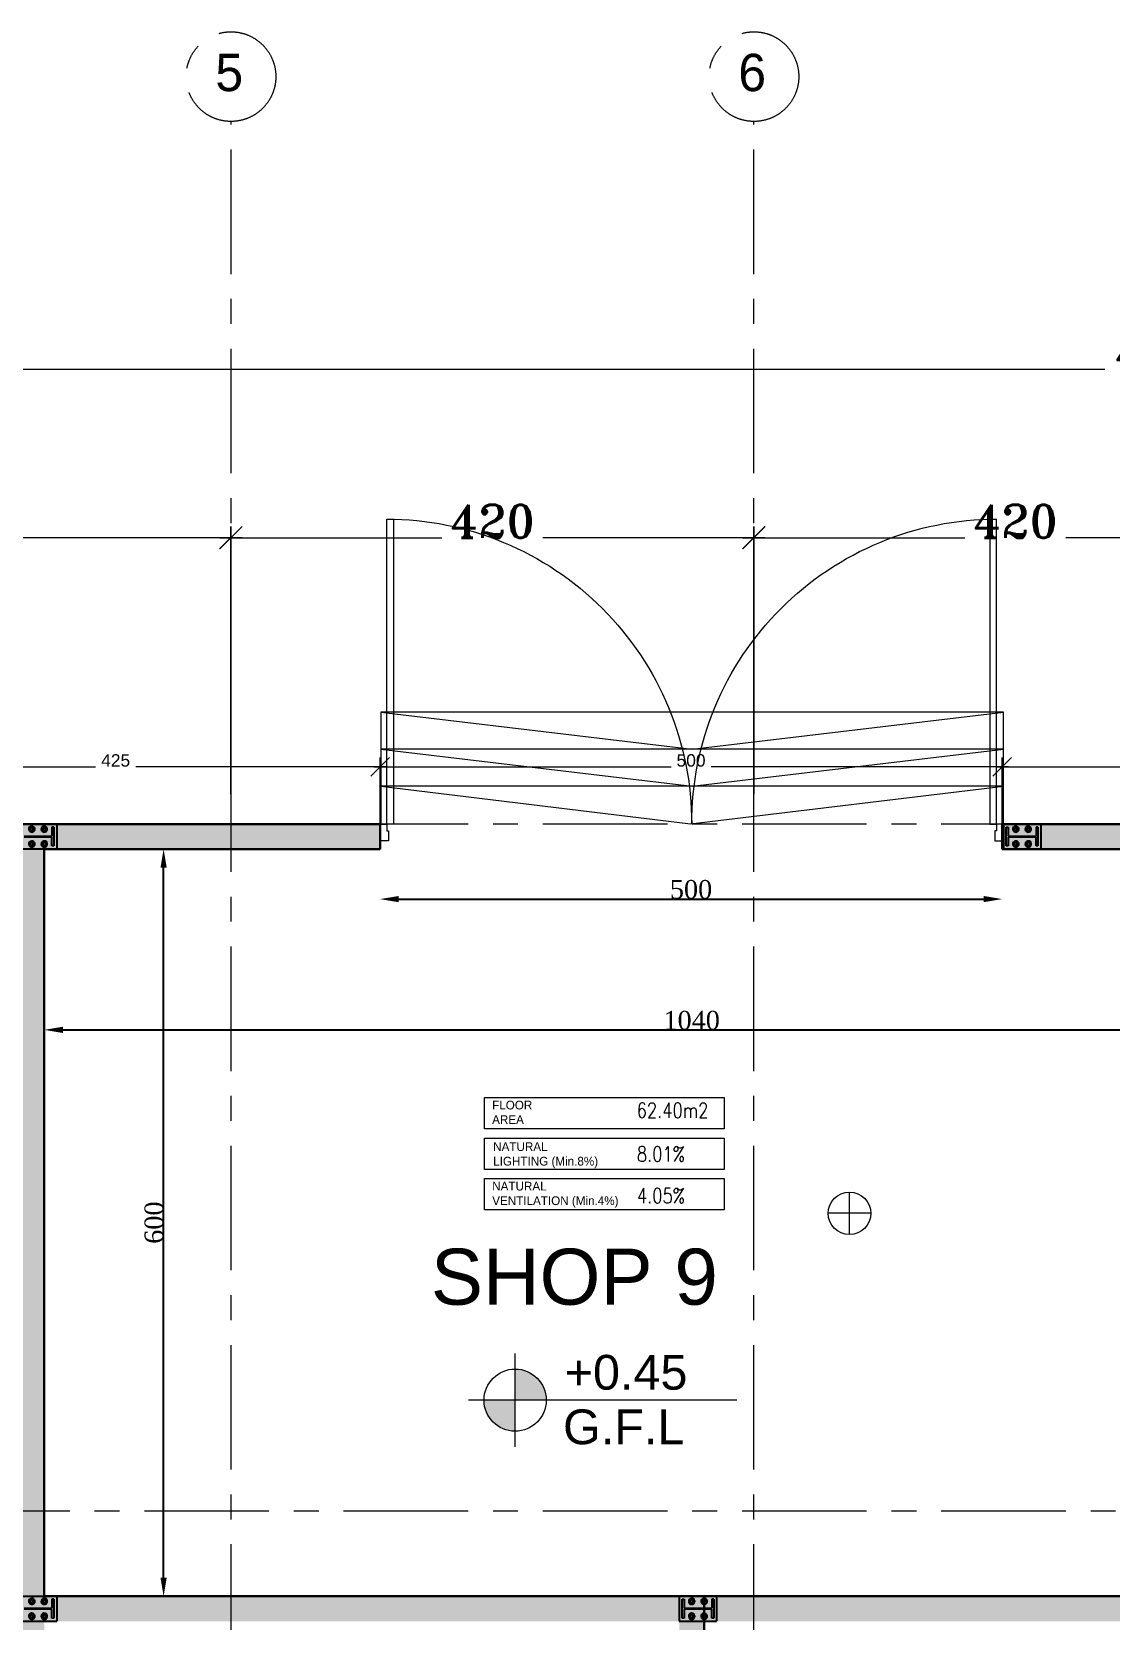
# Model space of a CAD drawing. Header units: millimetres. Extents: x -9083 to 924194, y -232449 to 321637.
# Drawn here: x 15021 to 23691, y 167427 to 180189 of the extents above; entities that cross this region are included whole.
import ezdxf
from ezdxf.enums import TextEntityAlignment as Align

# ---------------------------------------------------------------- set-up
doc = ezdxf.new("R2010")
doc.units = ezdxf.units.MM
doc.header["$LTSCALE"] = 400
doc.header["$MEASUREMENT"] = 0
doc.header["$PDMODE"] = 3
doc.linetypes.add('CENTER', pattern=[2, 1.25, -0.25, 0.25, -0.25])
doc.linetypes.add('CENTERX2', pattern=[4, 2.5, -0.5, 0.5, -0.5])
doc.layers.get('0').update_dxf_attribs({"lineweight": 0, "true_color": 0xff1414})
doc.layers.get('Defpoints').update_dxf_attribs({"color": 8, "lineweight": 5})
for name, color, linetype, lineweight in [('0.dim', 3, 'Continuous', 25), ('A-ANNO-DIMS', 134, 'Continuous', 9), ('A-DETL', 8, 'Continuous', 9), ('A-DOOR', 2, 'Continuous', 9), ('AR-dim-in', 134, 'Continuous', 0), ('AR-Level', 120, 'Continuous', 13), ('AXIS DIMENSION', 8, 'Continuous', 5), ('DETAILS DIMENSION', 15, 'Continuous', 5), ('HATCH', 15, 'Continuous', 0), ('ROOM INFORMATION', 7, 'Continuous', 5), ('ROOMS DIMENSION', 3, 'Continuous', 5), ('TEXT ROOM INFORMATION', 1, 'Continuous', 5), ('WALL PROPOSED', 255, 'Continuous', 30)]:
    doc.layers.add(name, color=color, linetype=linetype, lineweight=lineweight)
doc.layers.add('ALARM', color=7, linetype='Continuous', lineweight=5, true_color=0xff0f0f)
doc.layers.add('AXIES', color=7, linetype='CENTER', lineweight=0, true_color=0x949596)
doc.layers.add('STEEL', color=63, linetype='Continuous')
doc.styles.add('arial', font='arial.ttf', dxfattribs={"width": 0.8, "height": 2.2})
doc.styles.add('Arial_1', font='arial.ttf', dxfattribs={"height": 300})
doc.styles.add('asif', font='arial.ttf')
doc.styles.add('ROMAN', font='times.ttf')
doc.styles.add('ROMANS-TITLE', font='ROMANS.shx', dxfattribs={"width": 0.8})
doc.styles.add('ROMANT', font='romant.shx')
doc.styles.get("Standard").update_dxf_attribs({"font": 'GOTHIC.TTF', "height": 220})
doc.dimstyles.new('AXIS DIMENSION', dxfattribs={"dimscale": 1.2, "dimtxt": 220, "dimasz": 150, "dimexe": 75, "dimexo": 200, "dimgap": 50, "dimtad": 0, "dimdec": 0, "dimlfac": 0.1, "dimzin": 0, "dimdsep": 46, "dimtxsty": 'ROMANT', "dimblk": 'OBLIQUE', "dimcen": 200, "dimdle": 75, "dimclrd": 17, "dimclre": 94, "dimclrt": 3, "dimadec": 0, "dimazin": 0, "dimtfac": 0.5, "dimtdec": 0, "dimtix": 1, "dimtofl": 0, "dimtmove": 2, "dimatfit": 2, "dimfxl": 100, "dimtvp": 0.5, "dimtolj": 1, "dimtzin": 0, "dimlwd": -1, "dimlwe": -1, "dimarcsym": 0})
doc.dimstyles.new('DETAILS DIMENSION', dxfattribs={"dimtxt": 100, "dimasz": 150, "dimexe": 75, "dimexo": 200, "dimgap": 50, "dimtad": 0, "dimdec": 0, "dimlfac": 0.1, "dimzin": 0, "dimdsep": 46, "dimtxsty": 'asif', "dimblk": 'OBLIQUE', "dimcen": 200, "dimdle": 50, "dimclrd": 181, "dimclre": 146, "dimclrt": 1, "dimadec": 0, "dimazin": 0, "dimtfac": 0.5, "dimtdec": 0, "dimtix": 1, "dimtofl": 0, "dimtmove": 2, "dimatfit": 2, "dimfxl": 100, "dimtvp": 0.5, "dimtolj": 1, "dimtzin": 0, "dimlwd": -1, "dimlwe": -1, "dimarcsym": 0})
doc.dimstyles.new('ROOMS DIM', dxfattribs={"dimtxt": 150, "dimasz": 150, "dimexe": 0.06, "dimexo": 0.06, "dimgap": 0.03, "dimtad": 1, "dimtoh": 1, "dimdec": 0, "dimlfac": 0.1, "dimzin": 13, "dimdsep": 46, "dimtxsty": 'ROMAN', "dimcen": 0.09, "dimdle": 0.06, "dimse1": 1, "dimse2": 1, "dimclrd": 256, "dimclre": 256, "dimclrt": 3, "dimadec": 0, "dimazin": 0, "dimtfac": 1, "dimtdec": 0, "dimtix": 1, "dimtmove": 2, "dimatfit": 3, "dimfxl": 0.06, "dimtolj": 1, "dimtzin": 0, "dimarcsym": 0})

# ---------------------------------------------------------------- blocks, each defined once
blk = doc.blocks.new('_Oblique')
at = {"color": 0, "linetype": 'ByBlock', "lineweight": -2}
blk.add_line((-0.5, -0.5), (0.5, 0.5), dxfattribs=at)
blk = doc.blocks.new('*D160')
at = {"layer": 'AXIS DIMENSION', "color": 17, "ltscale": 20, "transparency": 16777216}
for p, q in [((6089793, 813249), (6091576, 813249)), ((6094171, 813249), (6092387, 813249))]:
    blk.add_line(p, q, dxfattribs=at)
at = {"layer": 'AXIS DIMENSION', "color": 94, "ltscale": 20, "transparency": 16777216}
for p, q in [((6089883, 811189), (6089883, 813339)), ((6094081, 811189), (6094081, 813339))]:
    blk.add_line(p, q, dxfattribs=at)
at = {"layer": 'Defpoints', "color": 0, "ltscale": 20, "transparency": 16777216}
for p in [(6094081, 813249), (6089883, 810949), (6094081, 810949)]:
    blk.add_point(p, dxfattribs=at)
at = {"layer": 'AXIS DIMENSION', "color": 17, "ltscale": 20, "transparency": 16777216, "xscale": 179.9999999999999, "yscale": 179.9999999999999, "zscale": 179.9999999999999, "rotation": 180}
blk.add_blockref('_Oblique', (6089883, 813249), dxfattribs=at)
at = {"layer": 'AXIS DIMENSION', "color": 17, "ltscale": 20, "transparency": 16777216, "xscale": 179.9999999999999, "yscale": 179.9999999999999, "zscale": 179.9999999999999}
blk.add_blockref('_Oblique', (6094081, 813249), dxfattribs=at)
at = {"layer": 'AXIS DIMENSION', "color": 3, "ltscale": 20, "transparency": 16777216, "insert": (6091982, 813381), "char_height": 264, "attachment_point": 5, "style": 'ROMANT'}
blk.add_mtext('\\A1;420', dxfattribs=at)
blk = doc.blocks.new('*D161')
at = {"layer": 'AXIS DIMENSION', "color": 17, "ltscale": 20, "transparency": 16777216}
for p, q in [((6093993, 813249), (6095776, 813249)), ((6098371, 813249), (6096587, 813249))]:
    blk.add_line(p, q, dxfattribs=at)
at = {"layer": 'AXIS DIMENSION', "color": 94, "ltscale": 20, "transparency": 16777216}
for p, q in [((6094083, 811189), (6094083, 813339)), ((6098281, 811189), (6098281, 813339))]:
    blk.add_line(p, q, dxfattribs=at)
at = {"layer": 'Defpoints', "color": 0, "ltscale": 20, "transparency": 16777216}
for p in [(6098281, 813249), (6094083, 810949), (6098281, 810949)]:
    blk.add_point(p, dxfattribs=at)
at = {"layer": 'AXIS DIMENSION', "color": 17, "ltscale": 20, "transparency": 16777216, "xscale": 179.9999999999999, "yscale": 179.9999999999999, "zscale": 179.9999999999999, "rotation": 180}
blk.add_blockref('_Oblique', (6094083, 813249), dxfattribs=at)
at = {"layer": 'AXIS DIMENSION', "color": 17, "ltscale": 20, "transparency": 16777216, "xscale": 179.9999999999999, "yscale": 179.9999999999999, "zscale": 179.9999999999999}
blk.add_blockref('_Oblique', (6098281, 813249), dxfattribs=at)
at = {"layer": 'AXIS DIMENSION', "color": 3, "ltscale": 20, "transparency": 16777216, "insert": (6096182, 813381), "char_height": 264, "attachment_point": 5, "style": 'ROMANT'}
blk.add_mtext('\\A1;420', dxfattribs=at)
blk = doc.blocks.new('*D162')
at = {"layer": 'AXIS DIMENSION', "color": 17, "ltscale": 20, "transparency": 16777216}
for p, q in [((6098193, 813249), (6099976, 813249)), ((6102571, 813249), (6100787, 813249))]:
    blk.add_line(p, q, dxfattribs=at)
at = {"layer": 'AXIS DIMENSION', "color": 94, "ltscale": 20, "transparency": 16777216}
for p, q in [((6098283, 811189), (6098283, 813339)), ((6102481, 811189), (6102481, 813339))]:
    blk.add_line(p, q, dxfattribs=at)
at = {"layer": 'Defpoints', "color": 0, "ltscale": 20, "transparency": 16777216}
for p in [(6102481, 813249), (6098283, 810949), (6102481, 810949)]:
    blk.add_point(p, dxfattribs=at)
at = {"layer": 'AXIS DIMENSION', "color": 17, "ltscale": 20, "transparency": 16777216, "xscale": 179.9999999999999, "yscale": 179.9999999999999, "zscale": 179.9999999999999, "rotation": 180}
blk.add_blockref('_Oblique', (6098283, 813249), dxfattribs=at)
at = {"layer": 'AXIS DIMENSION', "color": 17, "ltscale": 20, "transparency": 16777216, "xscale": 179.9999999999999, "yscale": 179.9999999999999, "zscale": 179.9999999999999}
blk.add_blockref('_Oblique', (6102481, 813249), dxfattribs=at)
at = {"layer": 'AXIS DIMENSION', "color": 3, "ltscale": 20, "transparency": 16777216, "insert": (6100382, 813381), "char_height": 264, "attachment_point": 5, "style": 'ROMANT'}
blk.add_mtext('\\A1;420', dxfattribs=at)
blk = doc.blocks.new('*D157')
at = {"layer": 'AXIS DIMENSION', "color": 94, "ltscale": 20, "transparency": 16777216}
for p, q in [((6077583, 814797), (6077583, 814691)), ((6125683, 814797), (6125683, 814691))]:
    blk.add_line(p, q, dxfattribs=at)
at = {"layer": 'AXIS DIMENSION', "color": 17, "ltscale": 20, "transparency": 16777216}
for p, q in [((6077493, 814601), (6101101, 814601)), ((6125773, 814601), (6102164, 814601))]:
    blk.add_line(p, q, dxfattribs=at)
at = {"layer": 'Defpoints', "color": 0, "ltscale": 20, "transparency": 16777216}
for p in [(6077583, 814557), (6125683, 814601), (6125683, 814557)]:
    blk.add_point(p, dxfattribs=at)
at = {"layer": 'AXIS DIMENSION', "color": 17, "ltscale": 20, "transparency": 16777216, "xscale": 179.9999999999999, "yscale": 179.9999999999999, "zscale": 179.9999999999999, "rotation": 180}
blk.add_blockref('_Oblique', (6077583, 814601), dxfattribs=at)
at = {"layer": 'AXIS DIMENSION', "color": 17, "ltscale": 20, "transparency": 16777216, "xscale": 179.9999999999999, "yscale": 179.9999999999999, "zscale": 179.9999999999999}
blk.add_blockref('_Oblique', (6125683, 814601), dxfattribs=at)
at = {"layer": 'AXIS DIMENSION', "color": 3, "ltscale": 20, "transparency": 16777216, "insert": (6101633, 814733), "char_height": 264, "attachment_point": 5, "style": 'ROMANT'}
blk.add_mtext('\\A1;4810', dxfattribs=at)
blk = doc.blocks.new('*D437')
at = {"layer": 'Defpoints', "color": 0, "transparency": 16777216}
for p in [(15121, 172937), (25521, 172519), (25521, 172175)]:
    blk.add_point(p, dxfattribs=at)
at = {"layer": 'ROOMS DIMENSION', "lineweight": -2, "transparency": 16777216}
blk.add_line((15271, 172175), (25371, 172175), dxfattribs=at)
at = {"layer": 'ROOMS DIMENSION', "transparency": 16777216}
for points in [[(15271, 172200), (15271, 172150), (15121, 172175)], [(25371, 172200), (25371, 172150), (25521, 172175)]]:
    blk.add_solid(points, dxfattribs=at)
at = {"layer": 'ROOMS DIMENSION', "color": 3, "transparency": 16777216, "insert": (20321, 172251), "char_height": 150, "attachment_point": 5, "style": 'ROMAN'}
blk.add_mtext('\\A1;1040', dxfattribs=at)
blk = doc.blocks.new('*D413')
at = {"layer": 'Defpoints', "color": 0, "transparency": 16777216}
for p in [(16080, 173627), (16281, 173627), (14707, 167627)]:
    blk.add_point(p, dxfattribs=at)
at = {"layer": 'ROOMS DIMENSION', "lineweight": -2, "transparency": 16777216}
blk.add_line((16080, 167777), (16080, 173477), dxfattribs=at)
at = {"layer": 'ROOMS DIMENSION', "transparency": 16777216}
for points in [[(16055, 173477), (16105, 173477), (16080, 173627)], [(16055, 167777), (16105, 167777), (16080, 167627)]]:
    blk.add_solid(points, dxfattribs=at)
at = {"layer": 'ROOMS DIMENSION', "color": 3, "transparency": 16777216, "insert": (16003, 170627), "char_height": 150, "attachment_point": 5, "rotation": 90, "style": 'ROMAN'}
blk.add_mtext('\\A1;600', dxfattribs=at)
blk = doc.blocks.new('A$Ccfd28120')
for p, q in [((0, -171), (0, 171)), ((171, 0), (-171, 0))]:
    blk.add_line(p, q)
blk.add_circle((0, 0), 171)
blk = doc.blocks.new('*D460')
at = {"layer": 'Defpoints', "color": 0, "transparency": 16777216}
for p in [(17818, 174287), (13571, 173827), (17818, 173827)]:
    blk.add_point(p, dxfattribs=at)
at = {"layer": 'DETAILS DIMENSION', "color": 146, "transparency": 16777216}
for p, q in [((13571, 174027), (13571, 174362)), ((17818, 174027), (17818, 174362))]:
    blk.add_line(p, q, dxfattribs=at)
at = {"layer": 'DETAILS DIMENSION', "color": 181, "transparency": 16777216}
for p, q in [((13521, 174287), (15532, 174287)), ((17868, 174287), (15857, 174287))]:
    blk.add_line(p, q, dxfattribs=at)
at = {"layer": 'DETAILS DIMENSION', "color": 181, "transparency": 16777216, "xscale": 150, "yscale": 150, "zscale": 150, "rotation": 180}
blk.add_blockref('_Oblique', (13571, 174287), dxfattribs=at)
at = {"layer": 'DETAILS DIMENSION', "color": 181, "transparency": 16777216, "xscale": 150, "yscale": 150, "zscale": 150}
blk.add_blockref('_Oblique', (17818, 174287), dxfattribs=at)
at = {"layer": 'DETAILS DIMENSION', "color": 1, "transparency": 16777216, "insert": (15695, 174338), "char_height": 100, "attachment_point": 5, "style": 'asif'}
blk.add_mtext('\\A1;425', dxfattribs=at)
blk = doc.blocks.new('*U392')
at = {"color": 1}
for p, q in [((0, 3.7), (0, 3.66)), ((0.1, 3.65), (0.1, 3.7)), ((0, 3.66), (-1.81, 3.66)), ((-1.8088, 3.62), (0, 3.62)), ((0, 3.62), (0, 3.66)), ((0, 3.66), (0.04, 3.66)), ((0.04, 3.66), (0.04, 3.65)), ((0.04, 3.65), (0.1, 3.65)), ((0, 0.04), (-1.81, 0.04)), ((-1.8088, 0.08), (0, 0.08)), ((0, 0.08), (0, 0.04)), ((0, 0.04), (0.04, 0.04)), ((0, 0), (0, 0.04)), ((0.04, 0.05), (0.1, 0.05)), ((0.04, 0.04), (0.04, 0.05)), ((0.1, 0.05), (0.1, 0))]:
    blk.add_line(p, q, dxfattribs=at)
blk.add_lwpolyline([(-1.81, 0.04, -0.414214), (0, 1.85, -0.414214), (-1.81, 3.66)], format="xyb", dxfattribs=at)
blk = doc.blocks.new('*D461')
at = {"layer": 'Defpoints', "color": 0, "transparency": 16777216}
for p in [(17818, 174287), (17818, 173627), (22815, 173627)]:
    blk.add_point(p, dxfattribs=at)
at = {"layer": 'DETAILS DIMENSION', "color": 146, "transparency": 16777216}
for p, q in [((17818, 173827), (17818, 174362)), ((22815, 173827), (22815, 174362))]:
    blk.add_line(p, q, dxfattribs=at)
at = {"layer": 'DETAILS DIMENSION', "color": 181, "transparency": 16777216}
for p, q in [((17768, 174287), (20156, 174287)), ((22865, 174287), (20477, 174287))]:
    blk.add_line(p, q, dxfattribs=at)
at = {"layer": 'DETAILS DIMENSION', "color": 181, "transparency": 16777216, "xscale": 150, "yscale": 150, "zscale": 150, "rotation": 180}
blk.add_blockref('_Oblique', (17818, 174287), dxfattribs=at)
at = {"layer": 'DETAILS DIMENSION', "color": 181, "transparency": 16777216, "xscale": 150, "yscale": 150, "zscale": 150}
blk.add_blockref('_Oblique', (22815, 174287), dxfattribs=at)
at = {"layer": 'DETAILS DIMENSION', "color": 1, "transparency": 16777216, "insert": (20316, 174338), "char_height": 100, "attachment_point": 5, "style": 'asif'}
blk.add_mtext('\\A1;500', dxfattribs=at)
blk = doc.blocks.new('*D462')
at = {"layer": 'Defpoints', "color": 0, "transparency": 16777216}
for p in [(28421, 174287), (22815, 173827), (28421, 173827)]:
    blk.add_point(p, dxfattribs=at)
at = {"layer": 'DETAILS DIMENSION', "color": 146, "transparency": 16777216}
for p, q in [((22815, 174027), (22815, 174362)), ((28421, 174027), (28421, 174362))]:
    blk.add_line(p, q, dxfattribs=at)
at = {"layer": 'DETAILS DIMENSION', "color": 181, "transparency": 16777216}
for p, q in [((22765, 174287), (25467, 174287)), ((28471, 174287), (25769, 174287))]:
    blk.add_line(p, q, dxfattribs=at)
at = {"layer": 'DETAILS DIMENSION', "color": 181, "transparency": 16777216, "xscale": 150, "yscale": 150, "zscale": 150, "rotation": 180}
blk.add_blockref('_Oblique', (22815, 174287), dxfattribs=at)
at = {"layer": 'DETAILS DIMENSION', "color": 181, "transparency": 16777216, "xscale": 150, "yscale": 150, "zscale": 150}
blk.add_blockref('_Oblique', (28421, 174287), dxfattribs=at)
at = {"layer": 'DETAILS DIMENSION', "color": 1, "transparency": 16777216, "insert": (25618, 174338), "char_height": 100, "attachment_point": 5, "style": 'asif'}
blk.add_mtext('\\A1;561', dxfattribs=at)
blk = doc.blocks.new('Level-p')
h = blk.add_hatch(color=251)
h.paths.add_polyline_path([(0, 0.0025), (0, 0), (0.0025, 0, 0.414214)])
h.paths.add_polyline_path([(0, 0), (-0.0025, 0, 0.414214), (0, -0.0025)])
for p, q in [((0, -0.00375), (0, 0.00375)), ((0.01781, 0), (-0.00375, 0))]:
    blk.add_line(p, q)
blk.add_circle((0, 0), 0.0025)
at = {"style": 'arial'}
for p in [(0.00285, 0.0006), (0.00276, -0.00253)]:
    blk.add_attdef('F.F.L+1.20', p, '', height=0.002, dxfattribs=at)
blk = doc.blocks.new('*D659')
at = {"layer": 'Defpoints', "color": 0, "transparency": 16777216}
for p in [(17818, 173627), (22815, 173627), (22815, 173225)]:
    blk.add_point(p, dxfattribs=at)
at = {"layer": 'ROOMS DIMENSION', "lineweight": -2, "transparency": 16777216}
blk.add_line((17968, 173225), (22665, 173225), dxfattribs=at)
at = {"layer": 'ROOMS DIMENSION', "transparency": 16777216}
for points in [[(17968, 173250), (17968, 173200), (17818, 173225)], [(22665, 173250), (22665, 173200), (22815, 173225)]]:
    blk.add_solid(points, dxfattribs=at)
at = {"layer": 'ROOMS DIMENSION', "color": 3, "transparency": 16777216, "insert": (20316, 173302), "char_height": 150, "attachment_point": 5, "style": 'ROMAN'}
blk.add_mtext('\\A1;500', dxfattribs=at)
blk = doc.blocks.new('Room Info')
at = {"layer": 'TEXT ROOM INFORMATION', "ltscale": 5}
for tag, p in [('FLR_AREA', (17, 833.5)), ('NAT_LIGHT', (19, 482.5)), ('NAT_VENT', (19, 147.5))]:
    blk.add_attdef(tag, p, '', height=180, dxfattribs=at)
blk = doc.blocks.new('RHBGHKJM')
at = {"layer": 'STEEL', "color": 114, "true_color": 0x139b48}
for p, q in [((814.758, -1723.816), (815.058, -1723.816)), ((815.035, -1723.84), (815.019, -1723.84)), ((815.019, -1723.84), (815.019, -1723.912)), ((815.035, -1723.84), (815.035, -1723.992)), ((815.058, -1723.816), (815.058, -1724.016)), ((822.661, -1723.816), (822.661, -1724.016)), ((822.661, -1723.816), (822.961, -1723.816)), ((822.684, -1723.992), (822.684, -1723.84)), ((822.684, -1723.84), (822.699, -1723.84)), ((822.699, -1723.84), (822.699, -1723.912)), ((822.938, -1723.84), (822.923, -1723.84)), ((822.923, -1723.84), (822.923, -1723.912)), ((822.938, -1723.84), (822.938, -1723.992)), ((822.961, -1723.816), (822.961, -1724.016)), ((814.796, -1723.912), (815.019, -1723.912)), ((815.019, -1723.92), (814.796, -1723.92)), ((815.019, -1723.992), (815.019, -1723.92)), ((815.035, -1723.992), (815.019, -1723.992)), ((822.699, -1723.992), (822.684, -1723.992)), ((822.699, -1723.912), (822.923, -1723.912)), ((822.923, -1723.92), (822.699, -1723.92)), ((822.699, -1723.92), (822.699, -1723.992)), ((822.923, -1723.992), (822.923, -1723.92)), ((822.938, -1723.992), (822.923, -1723.992)), ((814.758, -1724.016), (815.058, -1724.016)), ((822.661, -1724.016), (822.961, -1724.016)), ((814.758, -1730.017), (815.058, -1730.017)), ((814.796, -1730.113), (815.019, -1730.113)), ((815.019, -1730.121), (814.796, -1730.121)), ((815.035, -1730.041), (815.019, -1730.041)), ((815.019, -1730.041), (815.019, -1730.113)), ((815.019, -1730.193), (815.019, -1730.121)), ((815.035, -1730.041), (815.035, -1730.193)), ((815.058, -1730.017), (815.058, -1730.217)), ((820.058, -1730.017), (820.058, -1730.217)), ((820.058, -1730.017), (820.358, -1730.017)), ((820.081, -1730.193), (820.081, -1730.041)), ((820.081, -1730.041), (820.096, -1730.041)), ((820.096, -1730.041), (820.096, -1730.113)), ((820.096, -1730.113), (820.319, -1730.113)), ((820.319, -1730.121), (820.096, -1730.121)), ((820.096, -1730.121), (820.096, -1730.193)), ((820.335, -1730.041), (820.319, -1730.041)), ((820.319, -1730.041), (820.319, -1730.113)), ((820.319, -1730.193), (820.319, -1730.121)), ((820.335, -1730.041), (820.335, -1730.193)), ((820.358, -1730.017), (820.358, -1730.217)), ((814.758, -1730.217), (815.058, -1730.217)), ((815.035, -1730.193), (815.019, -1730.193)), ((820.058, -1730.217), (820.358, -1730.217)), ((820.096, -1730.193), (820.081, -1730.193)), ((820.335, -1730.193), (820.319, -1730.193))]:
    blk.add_line(p, q, dxfattribs=at)
at = {"layer": 'STEEL', "color": 8, "ltscale": 500}
for centre, radius, start, end in [((814.858, -1723.856), 0.024, 30, 210), ((814.858, -1723.856), 0.024, 210, 30), ((814.858, -1723.856), 0.012, 45, 225), ((814.858, -1723.856), 0.012, 150, 330), ((814.858, -1723.856), 0.012, 330, 150), ((814.858, -1723.856), 0.012, 225, 45), ((814.958, -1723.856), 0.024, 30, 210), ((814.958, -1723.856), 0.024, 210, 30), ((814.958, -1723.856), 0.012, 45, 225), ((814.958, -1723.856), 0.012, 150, 330), ((814.958, -1723.856), 0.012, 330, 150), ((814.958, -1723.856), 0.012, 225, 45), ((822.761, -1723.856), 0.024, 30, 210), ((822.761, -1723.856), 0.024, 210, 30), ((822.761, -1723.856), 0.012, 45, 225), ((822.761, -1723.856), 0.012, 150, 330), ((822.761, -1723.856), 0.012, 330, 150), ((822.761, -1723.856), 0.012, 225, 45), ((822.861, -1723.856), 0.024, 30, 210), ((822.861, -1723.856), 0.024, 210, 30), ((822.861, -1723.856), 0.012, 45, 225), ((822.861, -1723.856), 0.012, 150, 330), ((822.861, -1723.856), 0.012, 330, 150), ((822.861, -1723.856), 0.012, 225, 45), ((814.858, -1723.976), 0.024, 30, 210), ((814.858, -1723.976), 0.024, 210, 30), ((814.858, -1723.976), 0.012, 45, 225), ((814.858, -1723.976), 0.012, 150, 330), ((814.858, -1723.976), 0.012, 330, 150), ((814.858, -1723.976), 0.012, 225, 45), ((814.958, -1723.976), 0.024, 30, 210), ((814.958, -1723.976), 0.024, 210, 30), ((814.958, -1723.976), 0.012, 45, 225), ((814.958, -1723.976), 0.012, 150, 330), ((814.958, -1723.976), 0.012, 330, 150), ((814.958, -1723.976), 0.012, 225, 45), ((822.761, -1723.976), 0.024, 30, 210), ((822.761, -1723.976), 0.024, 210, 30), ((822.761, -1723.976), 0.012, 45, 225), ((822.761, -1723.976), 0.012, 150, 330), ((822.761, -1723.976), 0.012, 330, 150), ((822.761, -1723.976), 0.012, 225, 45), ((822.861, -1723.976), 0.024, 30, 210), ((822.861, -1723.976), 0.024, 210, 30), ((822.861, -1723.976), 0.012, 45, 225), ((822.861, -1723.976), 0.012, 150, 330), ((822.861, -1723.976), 0.012, 330, 150), ((822.861, -1723.976), 0.012, 225, 45), ((814.858, -1730.057), 0.024, 30, 210), ((814.858, -1730.057), 0.024, 210, 30), ((814.858, -1730.057), 0.012, 45, 225), ((814.858, -1730.057), 0.012, 150, 330), ((814.858, -1730.057), 0.012, 330, 150), ((814.858, -1730.057), 0.012, 225, 45), ((814.958, -1730.057), 0.024, 30, 210), ((814.958, -1730.057), 0.024, 210, 30), ((814.958, -1730.057), 0.012, 45, 225), ((814.958, -1730.057), 0.012, 150, 330), ((814.958, -1730.057), 0.012, 330, 150), ((814.958, -1730.057), 0.012, 225, 45), ((820.158, -1730.057), 0.024, 30, 210), ((820.158, -1730.057), 0.024, 210, 30), ((820.158, -1730.057), 0.012, 45, 225), ((820.158, -1730.057), 0.012, 150, 330), ((820.158, -1730.057), 0.012, 330, 150), ((820.158, -1730.057), 0.012, 225, 45), ((820.258, -1730.057), 0.024, 30, 210), ((820.258, -1730.057), 0.024, 210, 30), ((820.258, -1730.057), 0.012, 45, 225), ((820.258, -1730.057), 0.012, 150, 330), ((820.258, -1730.057), 0.012, 330, 150), ((820.258, -1730.057), 0.012, 225, 45), ((814.858, -1730.177), 0.024, 30, 210), ((814.858, -1730.177), 0.024, 210, 30), ((814.858, -1730.177), 0.012, 45, 225), ((814.858, -1730.177), 0.012, 150, 330), ((814.858, -1730.177), 0.012, 330, 150), ((814.858, -1730.177), 0.012, 225, 45), ((814.958, -1730.177), 0.024, 30, 210), ((814.958, -1730.177), 0.024, 210, 30), ((814.958, -1730.177), 0.012, 45, 225), ((814.958, -1730.177), 0.012, 150, 330), ((814.958, -1730.177), 0.012, 330, 150), ((814.958, -1730.177), 0.012, 225, 45), ((820.158, -1730.177), 0.024, 30, 210), ((820.158, -1730.177), 0.024, 210, 30), ((820.158, -1730.177), 0.012, 45, 225), ((820.158, -1730.177), 0.012, 150, 330), ((820.158, -1730.177), 0.012, 330, 150), ((820.158, -1730.177), 0.012, 225, 45), ((820.258, -1730.177), 0.024, 30, 210), ((820.258, -1730.177), 0.024, 210, 30), ((820.258, -1730.177), 0.012, 45, 225), ((820.258, -1730.177), 0.012, 150, 330), ((820.258, -1730.177), 0.012, 330, 150), ((820.258, -1730.177), 0.012, 225, 45)]:
    blk.add_arc(centre, radius, start, end, dxfattribs=at)
blk = doc.blocks.new('hjhg')
at = {"layer": 'AXIES', "linetype": 'CENTERX2'}
for p, q in [((6094082.5, 791366), (6094082.5, 816591.3)), ((6098282.5, 791366), (6098282.5, 816591.3)), ((6131186.9, 810948.9), (6071269.8, 810948.9)), ((6131186.9, 805430.8), (6071269.8, 805430.8))]:
    blk.add_line(p, q, dxfattribs=at)
for centre in [(6094082.5, 816951.3), (6098282.5, 816951.3)]:
    blk.add_circle(centre, 360, dxfattribs=at)
for s, p in [('5', (6093956.9, 816834.6)), ('6', (6098156.9, 816834.6))]:
    blk.add_text(s, height=300, dxfattribs=at).set_placement(p)
at = {"layer": 'AXIS DIMENSION', "ltscale": 20}
for base, p1, p2, picture, middle in [((6125682.5, 814601.5), (6077582.5, 814556.7), (6125682.5, 814556.7), '*D157', (6101632.5, 814733.5)), ((6094080.7, 813249.4), (6089882.5, 810948.9), (6094080.7, 810948.9), '*D160', (6091981.6, 813381.4)), ((6098280.7, 813249.4), (6094082.5, 810948.9), (6098280.7, 810948.9), '*D161', (6096181.6, 813381.4)), ((6102480.7, 813249.4), (6098282.5, 810948.9), (6102480.7, 810948.9), '*D162', (6100381.6, 813381.4))]:
    dim = blk.add_linear_dim(base=base, p1=p1, p2=p2, dimstyle='AXIS DIMENSION', dxfattribs=at)
    dim.commit()
    dim.dimension.update_dxf_attribs({"geometry": picture, "text_midpoint": middle})

msp = doc.modelspace()

# ---------------------------------------------------------------- hatches: boundary and pattern name
at = {"layer": 'HATCH', "true_color": 0x939598}
h = msp.add_hatch(color=252, dxfattribs=at)
h.dxf.hatch_style = 1
h.paths.add_polyline_path([(3721.20856, 167426.57089), (6221.20856, 167426.57089), (6221.20856, 166062.64729), (6421.20856, 166062.64729), (6421.20856, 167426.57089), (8721.20856, 167426.57089), (8721.20856, 166062.64729), (8921.20856, 166062.64729), (8921.20856, 167626.57089), (6971.20856, 167626.57089), (6971.20856, 173627.00829), (8571.20856, 173627.00829), (8571.20856, 173827.00829), (121.20856, 173827.00829), (121.20856, 173627.00829), (121.20856, 173262.64729), (321.20856, 173262.64729), (321.20856, 173627.00829), (6771.20856, 173627.00829), (6771.20856, 167626.57089), (3721.20856, 167626.57089), (3721.20856, 172162.64729), (121.20856, 172162.64729), (121.20856, 170662.64729), (321.20856, 170662.64729), (321.20856, 171962.64729), (3521.20856, 171962.64729), (3521.20856, 166962.64729), (321.20856, 166962.64729), (321.20856, 168262.64729), (121.20856, 168262.64729), (121.20856, 166426.87536), (321.20856, 166426.87536), (321.20856, 166762.64729), (3521.20856, 166762.64729), (3521.20856, 164562.64729), (4321.20856, 164562.64729), (8521.20856, 164562.64729), (8521.20856, 161313.31524), (8521.20856, 159562.59179), (7721.18009, 159562.59179), (7721.18009, 159362.59179), (8721.20856, 159362.59179), (8721.20856, 164762.64729), (3721.20856, 164762.64729)])
h.paths.add_polyline_path([(6421.20856, 165162.64729), (6221.20856, 165162.64729), (6221.20856, 164962.64729), (3921.20856, 164962.64729), (3921.20856, 167426.57089), (3721.20856, 167426.57089), (3721.20856, 164762.64729), (8721.20856, 164762.64729), (8721.20856, 159362.60548), (8921.20856, 159362.6), (8921.20856, 164962.64729), (8921.20856, 165162.64729), (8721.20856, 165162.64729), (8721.20856, 164962.64729), (6421.20856, 164962.64729)])
h.paths.add_polyline_path([(20421.20856, 167626.57089), (15121.20856, 167626.57089), (15121.20856, 173627.00829), (17817.8981, 173627.00829), (17817.8981, 173827.00829), (13571.20856, 173827.00829), (13571.20856, 173627.00829), (14921.20856, 173627.00829), (14921.20856, 159562.60548), (14621.20856, 159562.60548), (14621.20856, 159362.60548), (15421.20856, 159362.60548), (15421.20856, 159562.60548), (15121.20856, 159562.60548), (15121.20856, 167426.57089), (20221.20856, 167426.57089), (20221.20856, 159562.60548), (19921.20856, 159562.60548), (19921.20856, 159362.60548), (20721.20856, 159362.60548), (20721.20856, 159562.60548), (20421.20856, 159562.60548)])
h.paths.add_polyline_path([(28421.20856, 173827.00829), (22814.51903, 173827.00829), (22814.51903, 173627.00829), (25521.20856, 173627.00829), (25521.20856, 159562.60548), (25221.20856, 159562.60548), (25221.20856, 159362.59179), (26021.20856, 159362.59179), (26021.20856, 159562.60548), (25721.20856, 159562.60548), (25721.20856, 167426.57089), (30821.20856, 167426.57089), (30821.20856, 159562.60548), (30521.20856, 159562.60548), (30521.20856, 159362.59179), (31321.20856, 159362.59179), (31321.20856, 159562.60548), (31021.20856, 159562.60548), (31021.20856, 167626.57089), (25721.20856, 167626.57089), (25721.20856, 173627.00829), (28421.20856, 173627.00829)])
h.paths.add_polyline_path([(36921.20856, 173827.00829), (33421.20856, 173827.00829), (33419.40991, 173627.00829), (36121.20856, 173627.00829), (36121.20856, 159562.60548), (35821.20856, 159562.60548), (35821.20856, 159362.59179), (36621.20856, 159362.59179), (36621.20856, 159562.60548), (36321.20856, 159562.60548), (36321.20856, 173627.00829), (36921.20856, 173627.00829)])
h.paths.add_polyline_path([(48221.20856, 173827.00829), (41921.20856, 173827.00829), (41921.20856, 173627.00829), (44771.20856, 173627.00829), (44771.20856, 167626.57089), (41921.20856, 167626.57089), (41921.20856, 159562.60548), (41721.20856, 159562.60548), (41721.20856, 159362.59179), (42521.20856, 159362.60548), (42521.20856, 159562.60548), (42121.20856, 159562.60548), (42121.20856, 167426.57089), (44921.20856, 167426.57089), (48021.20856, 167426.57089), (48021.20856, 166646.57089), (48221.20856, 166646.57089), (48221.20856, 169136.57089), (48221.20856, 172177.00829), (48021.20856, 172177.00829), (48021.20856, 171548.52339), (48021.20856, 167626.57089), (44971.20856, 167626.57089), (44971.20856, 173627.00829), (48021.20856, 173627.00829), (48021.20856, 173277.00829), (48221.20856, 173277.00829)])
h.paths.add_polyline_path([(48221.20856, 164506.57089), (48021.20856, 164506.57089), (48021.20856, 159562.60548), (47421.20856, 159562.60548), (47421.21313, 159362.58722), (48221.20856, 159362.60548)])
h.paths.add_polyline_path([(48021.20856, 165626.57089), (46521.20856, 165626.57089), (46521.20856, 167426.57089), (46421.20856, 167426.57089), (46421.20856, 165526.57089), (46421.20856, 163626.57089), (48021.20856, 163626.57089), (48021.20856, 163726.57089), (46521.20856, 163726.57089), (46521.20856, 165526.57089), (48021.20856, 165526.57089)], flags=17)
h.paths.add_polyline_path([(48221.20856, 165826.57089), (48021.20856, 165826.57089), (48021.20856, 165326.57089), (48221.20856, 165326.57089)], flags=17)
h = msp.add_hatch(color=252, dxfattribs=at)
h.dxf.hatch_style = 1
h.paths.add_polyline_path([(12421.20856, 167626.57089), (8921.20856, 167626.57089), (8921.20856, 167426.57089), (12421.20856, 167426.57089)])
h.paths.add_polyline_path([(14921.20856, 167626.57089), (12421.20856, 167626.57089), (12421.20856, 167426.57089), (14921.20856, 167426.57089)])
h.paths.add_polyline_path([(25021.20856, 167626.57089), (20821.20856, 167626.57089), (20821.20856, 167426.57089), (25021.20856, 167426.57089)])
h.paths.add_polyline_path([(20821.20856, 167626.57089), (20421.20856, 167626.57089), (20421.20856, 167426.57089), (20821.20856, 167426.57089)])
h.paths.add_polyline_path([(25521.20856, 167626.57089), (25021.20856, 167626.57089), (25021.20856, 167426.57089), (25521.20856, 167426.57089)])
h.paths.add_polyline_path([(36121.20856, 167626.57089), (31021.20856, 167626.57089), (31021.20856, 167426.57089), (36121.20856, 167426.57089)])
h.paths.add_polyline_path([(41921.20856, 167626.57089), (36321.20856, 167626.57089), (36321.20856, 167426.57089), (41921.20856, 167426.57089)])

# ---------------------------------------------------------------- linework, layer by layer
at = {"layer": 'A-DETL', "linetype": 'Continuous'}
for p, q in [((22824.51903, 174429.2931), (17825.73594, 174429.2931)), ((22824.51903, 174131.56931), (17825.73594, 174131.56931))]:
    msp.add_line(p, q, dxfattribs=at)
msp.add_lwpolyline([(22824.51903, 173827.00829), (22824.51903, 174727.0169), (17825.73594, 174727.0169), (17825.73594, 173830.72547)], dxfattribs=at)
at = {"layer": 'AR-dim-in', "color": 8, "linetype": 'Continuous'}
for points in [[(17825.73594, 174727.0169), (20325.12749, 174429.2931), (22824.51903, 174727.0169)], [(17825.73594, 174429.2931), (20325.12749, 174131.56931), (22824.51903, 174429.2931)], [(17825.73594, 174131.56931), (20310.79062, 173830.72547), (22824.51903, 174131.56931)]]:
    msp.add_lwpolyline(points, dxfattribs=at)
at = {"layer": 'ROOM INFORMATION', "ltscale": 5}
for points in [[(18658.1748, 171631.15985), (20583.12212, 171631.15985), (20583.12212, 171381.15985), (18658.1748, 171381.15985)], [(18658.1748, 171304.65985), (20583.12212, 171304.65985), (20583.12212, 171054.65985), (18658.1748, 171054.65985)], [(18658.1748, 170980.65985), (20583.12212, 170980.65985), (20583.12212, 170730.65985), (18658.1748, 170730.65985)]]:
    msp.add_lwpolyline(points, close=True, dxfattribs=at)
at = {"layer": 'WALL PROPOSED'}
for p, q in [((17817.8981, 173827.00829), (13571.20856, 173827.00829)), ((17817.8981, 173827.00829), (17817.8981, 173627.00829)), ((28421.20856, 173827.00829), (22814.51903, 173827.00829)), ((22814.51903, 173827.00829), (22814.51903, 173627.00829)), ((17817.8981, 173627.00829), (15121.20856, 173627.00829)), ((15121.20856, 167626.57089), (15121.20856, 173627.00829)), ((25521.20856, 173627.00829), (22814.51903, 173627.00829)), ((25521.20856, 167626.57089), (15121.20856, 167626.57089)), ((20421.20856, 167626.57089), (20421.20856, 159562.60548))]:
    msp.add_line(p, q, dxfattribs=at)

# ---------------------------------------------------------------- block references
at = {"layer": '0.dim', "xscale": 1000, "yscale": 1000, "zscale": 1000}
msp.add_blockref('RHBGHKJM', (-799836.48257, 1897643.41657), dxfattribs=at)
at = {"layer": 'A-DOOR', "xscale": 1353.140791267939, "yscale": 1353.140791267939, "zscale": 1353.140791267939, "rotation": 270}
msp.add_blockref('*U392', (17817.8981, 173827.00829), dxfattribs=at)
at = {"layer": 'ALARM'}
msp.add_blockref('A$Ccfd28120', (21588.55398, 170701.78959), dxfattribs=at)
at = {"layer": 'AR-Level'}
ref = msp.add_blockref('Level-p', (18903.28463, 169201.54858), dxfattribs=dict(at, xscale=100000.0000014552, yscale=100000.0000014552, zscale=100000.0000014552))
ref.add_attrib('F.F.L+1.20', '+0.45', (19300.71452, 169285.85044), dxfattribs={"layer": '0', "height": 279.069767, "style": 'arial'})
ref.add_attrib('F.F.L+1.20', 'G.F.L', (19287.90554, 168847.84352), dxfattribs={"layer": '0', "height": 279.069767, "style": 'arial'})
at = {"layer": 'AXIES'}
msp.add_blockref('hjhg', (-6077461.30579, -637121.91356), dxfattribs=at)
at = {"layer": 'TEXT ROOM INFORMATION'}
ref = msp.add_blockref('Room Info', (19862.1748, 170755.67354), dxfattribs=at)
ref.add_attrib('FLR_AREA', '62.40m2', dxfattribs={"ltscale": 5, "height": 120, "style": 'ROMANS-TITLE', "width": 0.8}).set_placement((19879.1748, 171589.17354), align=Align.TOP_LEFT)
ref.add_attrib('NAT_LIGHT', '8.01%', dxfattribs={"ltscale": 5, "height": 120, "style": 'ROMANS-TITLE', "width": 0.8}).set_placement((19881.1748, 171238.17354), align=Align.TOP_LEFT)
ref.add_attrib('NAT_VENT', '4.05%', dxfattribs={"ltscale": 5, "height": 120, "style": 'ROMANS-TITLE', "width": 0.8}).set_placement((19881.1748, 170903.17354), align=Align.TOP_LEFT)

# ---------------------------------------------------------------- texts
at = {"layer": 'A-ANNO-DIMS', "insert": (19378.94418, 170417.97949), "char_height": 450, "width": 3983.1132864, "attachment_point": 2, "line_spacing_factor": 0.938532, "style": 'Arial_1'}
msp.add_mtext('SHOP 9', dxfattribs=at)
at = {"layer": 'ROOM INFORMATION', "ltscale": 5, "char_height": 70, "attachment_point": 1}
for s, insert in [('{\\C7;FLOOR\\PAREA}', (18718.47298, 171606.15985)), ('{\\C7;NATURAL\\PLIGHTING (Min.8%)}', (18726.97298, 171272.15985)), ('{\\C7;NATURAL\\PVENTILATION (Min.4%)}', (18719.1748, 170955.15985))]:
    msp.add_mtext_dynamic_manual_height_columns(s, width=1515.090309, gutter_width=900, heights=[0], dxfattribs=dict(at, insert=insert))

# ---------------------------------------------------------------- dimensions: what is measured, and where the dimension line sits
at = {"layer": 'DETAILS DIMENSION'}
for base, p1, p2, picture, middle in [((17817.8981, 174286.56373), (13571.20856, 173827.00829), (17817.8981, 173827.00829), '*D460', (15694.55333, 174337.62103)), ((17817.8981, 174286.56373), (22814.51903, 173627.00829), (17817.8981, 173627.00829), '*D461', (20316.20856, 174337.62103)), ((28421.20856, 174286.56373), (22814.51903, 173827.00829), (28421.20856, 173827.00829), '*D462', (25617.8638, 174337.62103))]:
    dim = msp.add_linear_dim(base=base, p1=p1, p2=p2, dimstyle='DETAILS DIMENSION', dxfattribs=at)
    dim.commit()
    dim.dimension.update_dxf_attribs({"geometry": picture, "text_midpoint": middle})
at = {"layer": 'ROOMS DIMENSION'}
dim = msp.add_linear_dim(base=(16079.73315, 173627.00829), p1=(14707.24103, 167626.57089), p2=(16281.33612, 173627.00829), angle=90, dimstyle='ROOMS DIM', dxfattribs=at)
dim.commit()
dim.dimension.update_dxf_attribs({"geometry": '*D413', "text_midpoint": (16003.40538, 170626.78959)})
for base, p1, p2, picture, middle in [((22814.51903, 173225.37526), (17817.8981, 173627.00829), (22814.51903, 173627.00829), '*D659', (20316.20856, 173301.70302)), ((25521.20856, 172174.60948), (15121.20856, 172937.16551), (25521.20856, 172519.3659), '*D437', (20321.20856, 172250.93725))]:
    dim = msp.add_linear_dim(base=base, p1=p1, p2=p2, dimstyle='ROOMS DIM', dxfattribs=at)
    dim.commit()
    dim.dimension.update_dxf_attribs({"geometry": picture, "text_midpoint": middle})

doc.saveas('drawing.dxf')
